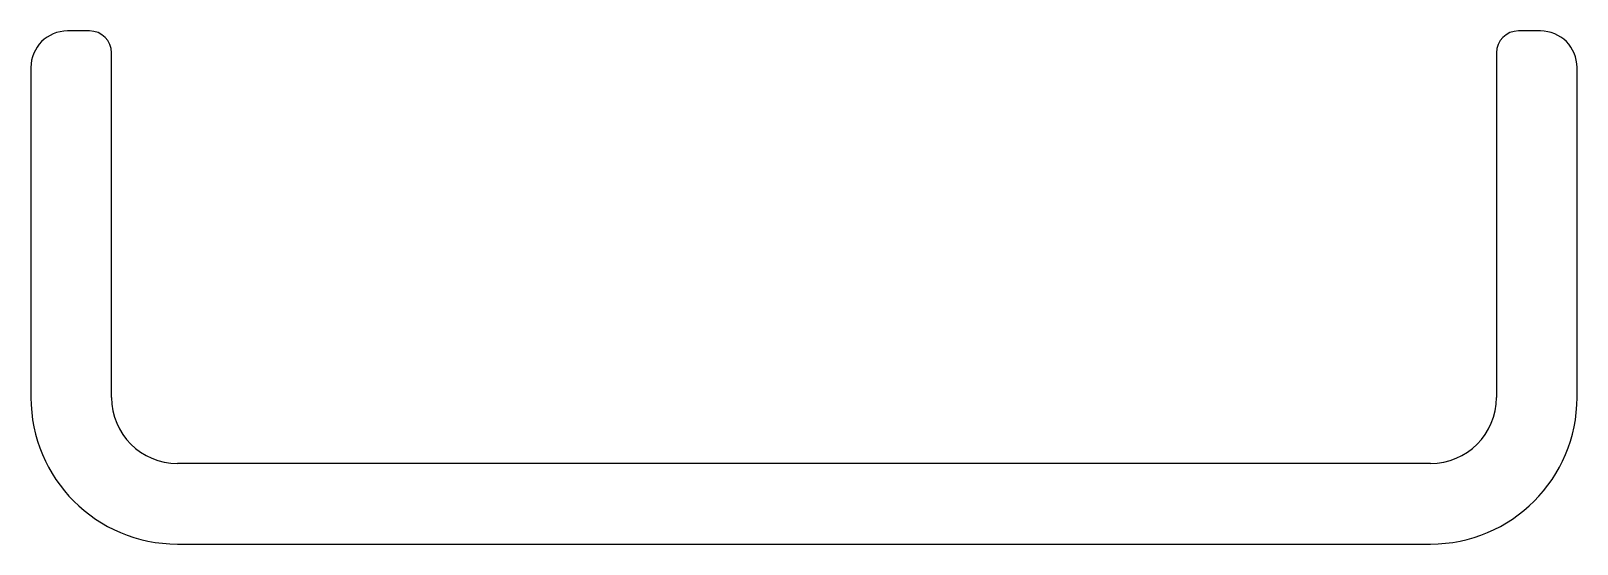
# Model space of a CAD drawing. Extents: x 868.1 to 889.2, y 395.9 to 402.9.
import ezdxf

# ---------------------------------------------------------------- set-up
doc = ezdxf.new("R2010")
doc.units = 0
doc.layers.get('0').update_dxf_attribs({"linetype": 'CONTINUOUS'})

msp = doc.modelspace()

# ---------------------------------------------------------------- linework, layer by layer
at = {"color": 0}
for p, q in [((868.872, 402.855), (868.572, 402.855)), ((888.672, 402.855), (888.372, 402.855)), ((869.172, 397.855), (869.172, 402.555)), ((888.072, 402.555), (888.072, 397.855)), ((868.072, 402.355), (868.072, 397.855)), ((889.172, 397.855), (889.172, 402.355)), ((887.172, 396.955), (870.072, 396.955)), ((870.072, 395.855), (887.172, 395.855))]:
    msp.add_line(p, q, dxfattribs=at)
for centre, radius, start, end in [((868.572, 402.355), 0.5, 90, 180), ((868.872, 402.555), 0.3, 0, 90), ((888.372, 402.555), 0.3, 90, 180), ((888.672, 402.355), 0.5, 0, 90), ((870.072, 397.855), 2, 180, 270), ((870.072, 397.855), 0.9, 180, 270), ((887.172, 397.855), 0.9, 270, 0), ((887.172, 397.855), 2, 270, 0)]:
    msp.add_arc(centre, radius, start, end, dxfattribs=at)

doc.saveas('drawing.dxf')
